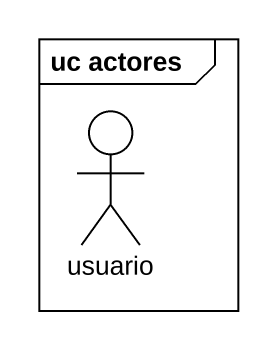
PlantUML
@startuml
mainframe uc actores
actor usuario
@enduml
